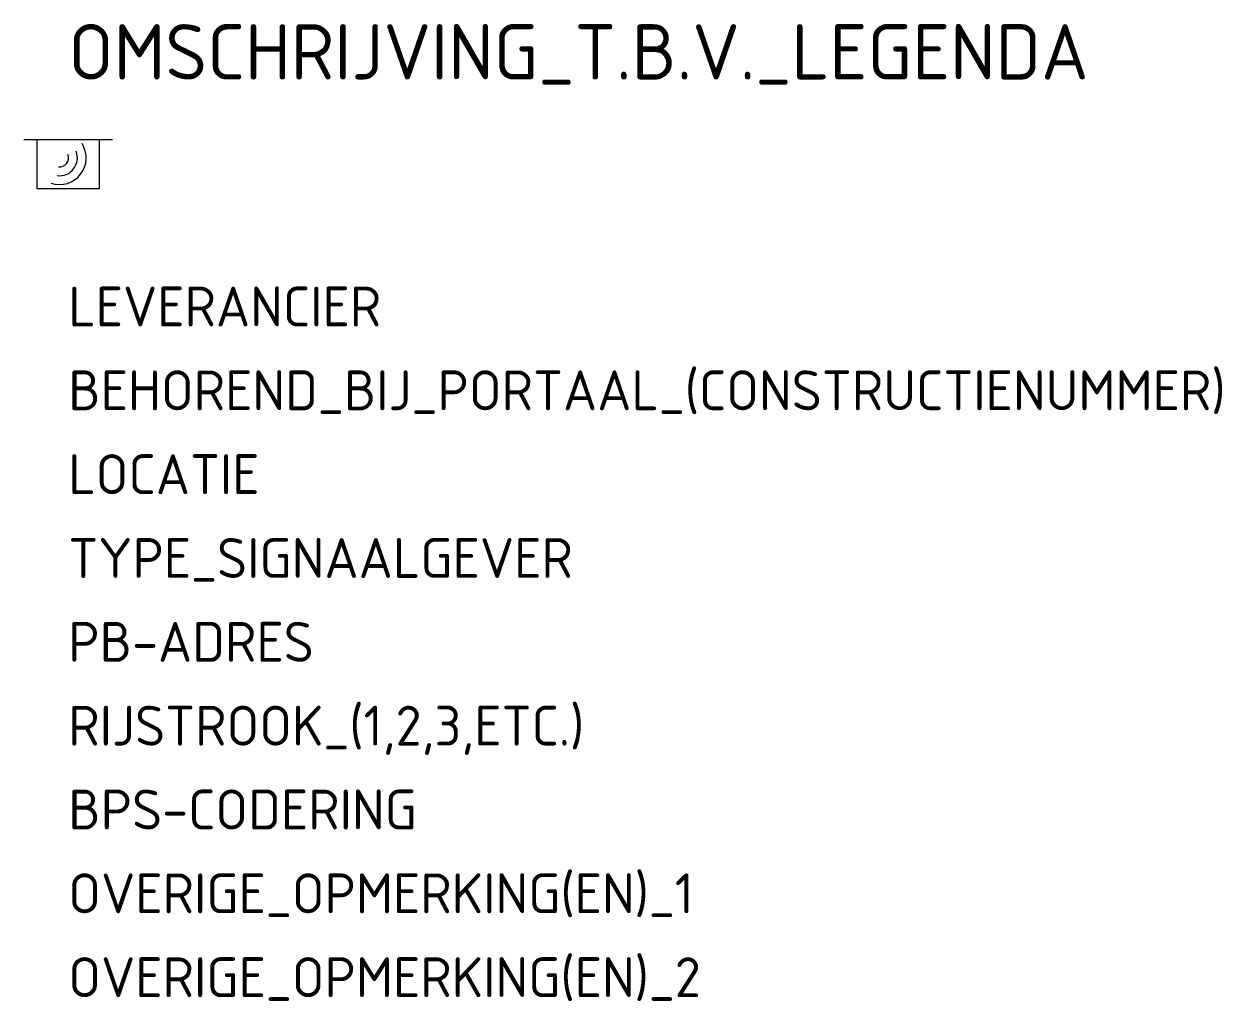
# Model space of a CAD drawing. Extents: x -2 to 52.1, y -38.9 to 5.2.
import ezdxf

# ---------------------------------------------------------------- set-up
doc = ezdxf.new("R2010")
doc.units = 0
doc.header["$LTSCALE"] = 5
doc.header["$MEASUREMENT"] = 0
doc.layers.get('0').update_dxf_attribs({"linetype": 'CONTINUOUS'})
doc.layers.add('N-WE-KL-DATA-T18', color=1, linetype='CONTINUOUS', lineweight=18)
doc.layers.add('N-WE-KL-DATA-T25', color=7, linetype='CONTINUOUS', lineweight=25)
doc.styles.add('NLCS-ISO', font='NLCS-ISO.ttf', dxfattribs={"height": 2.5})

msp = doc.modelspace()

# ---------------------------------------------------------------- linework, layer by layer
msp.add_line((-2, 0), (2, 0))
at = {"flags": 128}
msp.add_lwpolyline([(-1.4, 0), (1.4, 0), (1.4, -2.217), (-1.4, -2.217), (-1.4, 0)], dxfattribs=at)
for radius, start, end in [(1.2, 251.6088, 32.6663), (0.8, 262.1376, 22.1376), (0.4, 262.1376, 22.1376)]:
    msp.add_arc((-0.391, -0.827), radius, start, end)

# ---------------------------------------------------------------- texts
at = {"layer": 'N-WE-KL-DATA-T18', "linetype": 'ByBlock', "style": 'NLCS-ISO', "flags": 1}
for tag, p, s in [('LEVERANCIER', (0, -8.431), ''), ('BEHOREND_BIJ_PORTAAL_(CONSTRUCTIENUMMER)', (0, -12.215), ''), ('LOCATIE', (0, -16), ''), ('TYPE_SIGNAALGEVER', (0, -19.784), 'MSI-RS 3.2'), ('PB-ADRES', (0, -23.569), ''), ('RIJSTROOK_(1,2,3,ETC.)', (0, -27.353), ''), ('BPS-CODERING', (0, -31.138), ''), ('OVERIGE_OPMERKING(EN)_1', (0, -34.922), ''), ('OVERIGE_OPMERKING(EN)_2', (0, -38.707), '')]:
    msp.add_attdef(tag, p, s, height=1.8, dxfattribs=at)
at = {"layer": 'N-WE-KL-DATA-T25', "linetype": 'ByBlock', "style": 'NLCS-ISO'}
msp.add_attdef('OMSCHRIJVING_T.B.V._LEGENDA', (0, 2.715), 'RADAR1', height=2.5, dxfattribs=at)

doc.saveas('drawing.dxf')
